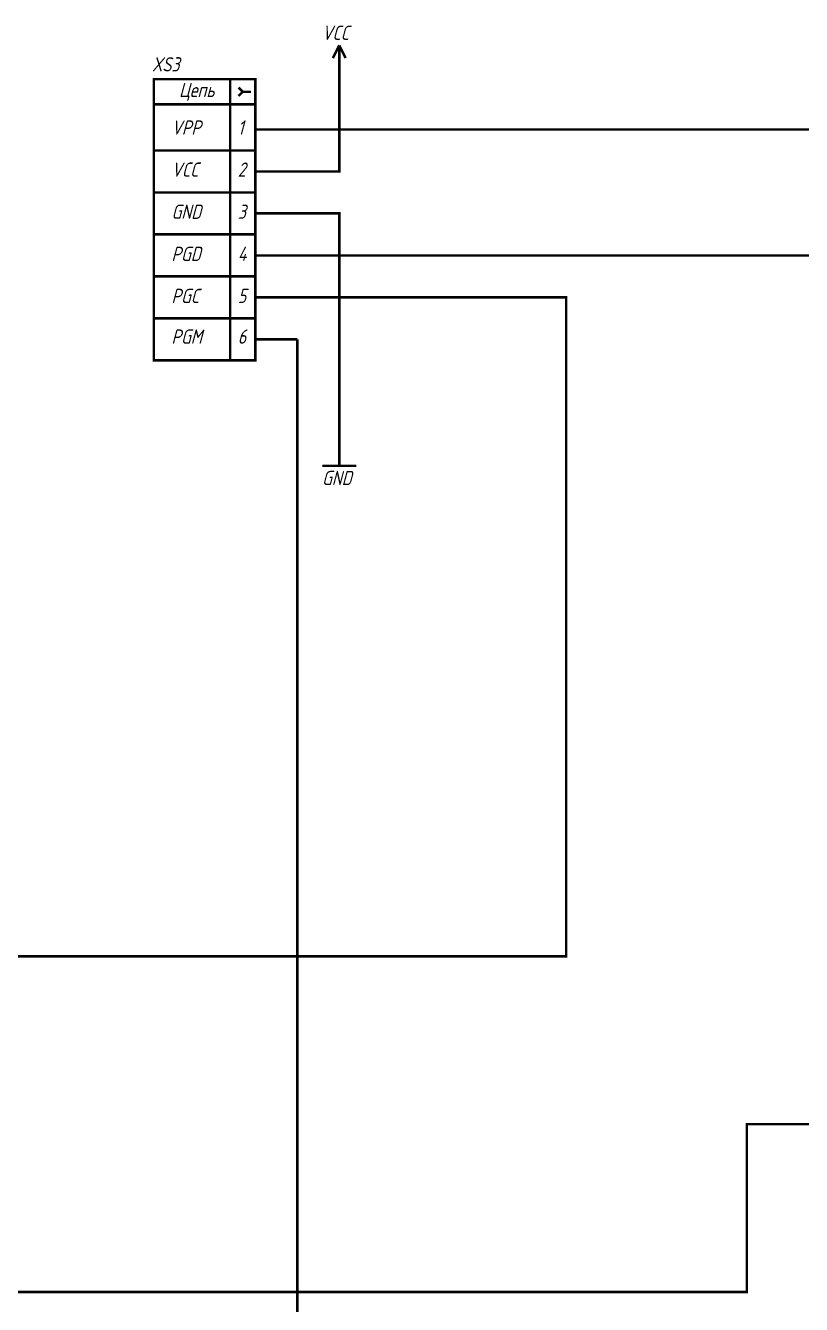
# Model space of a CAD drawing. Header units: millimetres. Extents: x 0 to 841, y 0 to 594.
# Drawn here: x 204.7 to 297, y 352.5 to 504.9 of the extents above; entities that cross this region are included whole.
import ezdxf

# ---------------------------------------------------------------- set-up
doc = ezdxf.new("R2010")
doc.units = ezdxf.units.MM
doc.layers.add('Sheet', color=255, linetype='Continuous')
doc.styles.get("Standard").update_dxf_attribs({"font": '', "oblique": 15})
doc.styles.get('Standard').set_extended_font_data('GOST type A')

msp = doc.modelspace()

# ---------------------------------------------------------------- linework, layer by layer
at = {"layer": 'Sheet', "color": 18, "true_color": 0x000000, "const_width": 0.3}
for points in [[(242, 502.51), (241.24, 500.99)], [(242, 502.51), (242.76, 500.99)], [(242, 499.97), (242, 502.51)], [(237.01, 487.47), (242, 487.47), (242, 499.97)], [(229.01, 498.47), (229.01, 464.98)], [(230.51, 496.97), (230.01, 497.48)], [(230.51, 496.97), (230.01, 496.48)], [(231.51, 496.97), (230.51, 496.97)], [(232, 495.47), (220.01, 495.47)], [(232, 492.48), (237.01, 492.48)], [(237.02, 492.47), (237.02, 492.47), (303.5, 492.47), (303.5, 308.98), (405, 308.98)], [(232, 489.97), (220.01, 489.97)], [(232, 487.47), (237.01, 487.47)], [(232, 484.98), (220.01, 484.98)], [(232, 482.48), (237.01, 482.48)], [(237.01, 482.48), (242, 482.48), (242, 457.48)], [(232, 479.98), (220.01, 479.98)], [(232, 477.47), (237.01, 477.47)], [(237.02, 477.46), (237.02, 477.46), (313.52, 477.46), (313.52, 311.49), (402.02, 311.49)], [(137, 473.97), (137, 353.98), (290.51, 353.98), (290.51, 373.98), (342.5, 373.98), (342.5, 274), (450, 274), (450, 274)], [(237.01, 472.48), (269.01, 472.48), (269.01, 393.98), (152.01, 393.98), (152.01, 473.98)], [(232, 474.98), (220.01, 474.98)], [(232, 472.48), (237.01, 472.48)], [(232, 469.98), (220.01, 469.98)], [(232, 467.47), (237.01, 467.47)], [(237.01, 467.47), (237.01, 320.5)], [(242, 457.48), (242, 452.4)], [(239.98, 452.4), (244.04, 452.4)]]:
    msp.add_lwpolyline(points, dxfattribs=at)
msp.add_lwpolyline([(219.93, 498.47), (232, 498.47), (232, 464.98), (219.93, 464.98), (219.93, 498.47)], close=True, dxfattribs=at)

# ---------------------------------------------------------------- texts
at = {"layer": 'Sheet', "color": 18, "true_color": 0x000000, "oblique": 15}
for s, p in [('VCC', (239.95, 503.15)), ('XS3', (219.7, 499.39)), ('Цепь', (222.93, 496.34)), ('VPP', (222.03, 491.86)), ('1', (229.92, 491.86)), ('VCC', (222.03, 486.85)), ('2', (229.92, 486.85)), ('GND', (222.03, 481.83)), ('3', (229.92, 481.83)), ('PGD', (222.03, 476.81)), ('4', (229.92, 476.81)), ('PGC', (222.03, 471.8)), ('5', (229.92, 471.8)), ('PGM', (222.03, 466.96)), ('6', (229.92, 466.96)), ('GND', (239.95, 450.11))]:
    msp.add_text(s, height=1.7, dxfattribs=at).set_placement(p)

doc.saveas('drawing.dxf')
